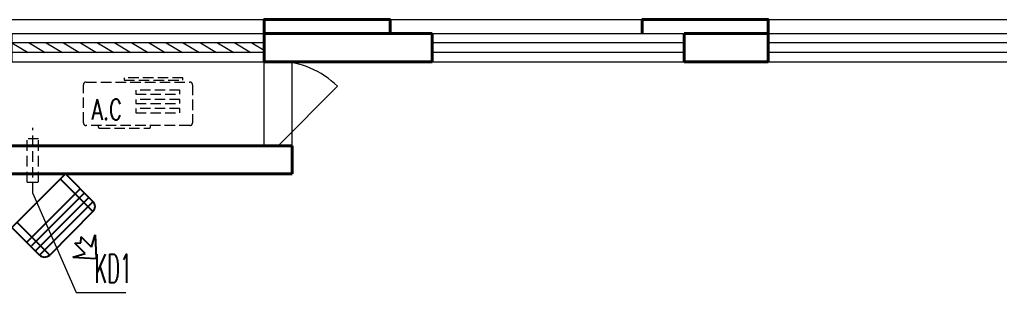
# Model space of a CAD drawing. Extents: x 491024 to 1725648, y 860327 to 1705161.
# Drawn here: x 694136 to 701131, y 1028611 to 1030556 of the extents above; entities that cross this region are included whole.
import ezdxf

# ---------------------------------------------------------------- set-up
doc = ezdxf.new("R2010")
doc.units = 0
doc.header["$LTSCALE"] = 1000
doc.header["$MEASUREMENT"] = 0
doc.linetypes.add('DASH', pattern=[0.35, 0.25, -0.1])
doc.linetypes.add('HIDDEN', pattern=[0.375, 0.25, -0.125])
doc.layers.add('A-AC', color=8, linetype='Continuous')
doc.layers.add('PUB_TEXT', color=8, linetype='Continuous')
for name, color, linetype, lineweight in [('WALL', 8, 'Continuous', 40), ('WINDOW', 8, 'Continuous', 15), ('平面-看线', 8, 'Continuous', 15), ('平面-空调室内机', 8, 'Continuous', 9), ('平面-空调预留孔', 8, 'Continuous', 15)]:
    doc.layers.add(name, color=color, linetype=linetype, lineweight=lineweight)
doc.styles.add('_TCH_DIM', font='SIMPLEX.shx', dxfattribs={"width": 0.7, "bigfont": 'GBCBIG.shx'})

# ---------------------------------------------------------------- blocks, each defined once
blk = doc.blocks.new('gsergvr')
at = {"layer": '平面-空调预留孔', "linetype": 'DASH', "ltscale": 0.3}
for p, q in [((34075.4, 17176.2), (34075.4, 17166.2)), ((34085.4, 17156.2), (34438.2, 17156.2)), ((34448.2, 17166.2), (34448.2, 17176.2))]:
    blk.add_line(p, q, dxfattribs=at)
for points in [[(34679.3, 17515.3), (34259.5, 17515.3), (34259.5, 17500.2), (34679.3, 17500.2)], [(34658.2, 17427.7), (34342.6, 17427.7), (34342.6, 17398.8), (34658.2, 17398.8)], [(34658.2, 17361.9), (34342.6, 17361.9), (34342.6, 17333), (34658.2, 17333)], [(34658.2, 17296.1), (34342.6, 17296.1), (34342.6, 17267.2), (34658.2, 17267.2)]]:
    blk.add_lwpolyline(points, close=True, dxfattribs=at)
blk.add_lwpolyline([(34728.6, 17176.2), (33988.6, 17176.2, -0.414214), (33968.6, 17196.2), (33968.6, 17466.2, -0.414214), (33988.6, 17486.2), (34728.6, 17486.2, -0.414214), (34748.6, 17466.2), (34748.6, 17196.2, -0.414214)], format="xyb", close=True, dxfattribs=at)
for centre, start, end in [((34085.4, 17166.2), 180, 270), ((34438.2, 17166.2), 270, 0)]:
    blk.add_arc(centre, 10, start, end, dxfattribs=at)
at = {"layer": '平面-空调预留孔', "linetype": 'DASH', "ltscale": 0.3, "style": '_TCH_DIM', "width": 0.705882}
blk.add_text('A.C', height=146.88, dxfattribs=at).set_placement((34027.9, 17215.8))
blk = doc.blocks.new('dongkong')
at = {"layer": '平面-空调预留孔', "linetype": 'HIDDEN', "ltscale": 0.3}
for p, q in [((-603796, 210899.9), (-603796, 210431.5)), ((-603836, 210821), (-603836, 210510.8)), ((-603836, 210821), (-603756, 210821)), ((-603756, 210821), (-603756, 210510.8))]:
    blk.add_line(p, q, dxfattribs=at)
blk.add_lwpolyline([(-603756, 210510.8), (-603836, 210510.8)], dxfattribs=at)
blk = doc.blocks.new('QER5Y5WE3')
for p, q in [((-194.3, 187.5), (-0.7, 388)), ((71.8, 389.3), (-156.2, 153.1)), ((359.7, -16.6), (-29.1, 358.7)), ((388.7, 13.9), (0.2, 388.9)), ((71.8, 389.3), (386.5, 85.6)), ((236.3, 408), (404.5, 419)), ((326.2, 383.4), (236.3, 408)), ((326.2, 383.4), (253.2, 307.7)), ((399.4, 250.6), (404.5, 419)), ((292.4, -73.2), (-89.8, 295.7)), ((321.4, -42.6), (-60.6, 326)), ((296.7, 307.4), (253.2, 307.7)), ((298.5, 263.9), (296.7, 307.4)), ((371.5, 339.5), (298.5, 263.9)), ((399.4, 250.6), (371.5, 339.5)), ((194.3, -187.5), (-194.3, 187.5)), ((386.5, 85.6), (158.6, -150.6)), ((387.8, 13), (194.3, -187.5))]:
    blk.add_line(p, q)
for centre, start, end in [((36.2, 352.4), 46.01539, 136.01539), ((350.9, 48.7), 316.01539, 46.01539)]:
    blk.add_arc(centre, 51.3, start, end)
blk = doc.blocks.new('$DorLib2D$00000114')
at = {"color": 0}
blk.add_line((0.5, 0), (-0.207, 0.707), dxfattribs=at)
blk.add_arc((0.5, 0), 1, 135, 180, dxfattribs=at)
blk = doc.blocks.new('$WINLIB2D$00000039')
at = {"color": 0}
for points in [[(-0.5, 0.5), (-0.5, -0.5)], [(0.5, 0.5), (-0.5, 0.5)], [(0.5, -0.5), (0.5, 0.5)], [(-0.5, 0.1667), (0.5, 0.1667)], [(-0.3839, -0.1667), (-0.448, 0.1667)], [(-0.3159, -0.1667), (-0.38, 0.1667)], [(-0.2479, -0.1667), (-0.312, 0.1667)], [(-0.1799, -0.1667), (-0.244, 0.1667)], [(-0.1119, -0.1667), (-0.176, 0.1667)], [(-0.0439, -0.1667), (-0.108, 0.1667)], [(0.0241, -0.1667), (-0.04, 0.1667)], [(0.0921, -0.1667), (0.028, 0.1667)], [(0.16, -0.1667), (0.0959, 0.1667)], [(0.228, -0.1667), (0.1639, 0.1667)], [(0.296, -0.1667), (0.2319, 0.1667)], [(0.364, -0.1667), (0.2999, 0.1667)], [(0.432, -0.1667), (0.3679, 0.1667)], [(0.5, -0.1667), (0.4359, 0.1667)], [(-0.4519, -0.1667), (-0.5, 0.0836)], [(-0.5, -0.1667), (0.5, -0.1667)], [(0.5, -0.5), (-0.5, -0.5)]]:
    blk.add_lwpolyline(points, dxfattribs=at)
blk = doc.blocks.new('$WINLIB2D$00000001')
at = {"color": 0}
for points in [[(-0.5, 0.5), (-0.5, -0.5)], [(-0.5, 0.5), (0.5, 0.5)], [(0.5, -0.5), (0.5, 0.5)], [(0.5, 0.1667), (-0.5, 0.1667)], [(0.5, -0.1667), (-0.5, -0.1667)], [(-0.5, -0.5), (0.5, -0.5)]]:
    blk.add_lwpolyline(points, dxfattribs=at)
blk = doc.blocks.new('ASDFASDFAHHH')
at = {"layer": 'WALL', "color": 8}
for p, q in [((1334737.7, 994839.4), (1334637.7, 994839.4)), ((1334637.7, 994839.4), (1334637.7, 994639.4)), ((1335837.8, 994839.4), (1334737.7, 994839.4)), ((1335837.8, 994639.4), (1335837.8, 994839.4)), ((1338237.7, 994839.4), (1337637.8, 994839.4)), ((1337637.8, 994839.4), (1337637.8, 994639.4)), ((1338237.7, 994639.4), (1338237.7, 994839.4)), ((1334837.7, 994639.4), (1334637.7, 994639.4)), ((1334837.7, 994639.4), (1335837.8, 994639.4)), ((1337637.8, 994639.4), (1338237.7, 994639.4)), ((1332837.7, 994039.4), (1334637.7, 994039.4)), ((1334837.7, 994039.4), (1334637.7, 994039.4)), ((1334837.7, 993839.4), (1334837.7, 994039.4)), ((1332837.7, 993839.4), (1334837.7, 993839.4))]:
    blk.add_line(p, q, dxfattribs=at)
for points in [[(1335537.7, 994839.4), (1335537.7, 994939.4), (1334637.7, 994939.4), (1334637.7, 994839.4)], [(1338237.7, 994839.4), (1338237.7, 994939.4), (1337337.7, 994939.4), (1337337.7, 994839.4)]]:
    blk.add_lwpolyline(points, dxfattribs=at)
at = {"layer": 'WINDOW', "color": 8}
for p, q in [((1334637.7, 994039.4), (1334637.7, 994639.4)), ((1334837.7, 994039.4), (1334837.7, 994639.4))]:
    blk.add_line(p, q, dxfattribs=at)
at = {"layer": '平面-看线', "color": 8}
for points in [[(1332837.7, 994939.4), (1334637.7, 994939.4)], [(1335537.7, 994939.4), (1337337.7, 994939.4)], [(1338237.7, 994939.4), (1340037.7, 994939.4)]]:
    blk.add_lwpolyline(points, dxfattribs=at)
at = {"layer": '平面-空调预留孔', "color": 8}
for p, q in [((1332987.7, 993700.3), (1333297.3, 992993.9)), ((1332987.7, 993700.3), (1333297.3, 992993.9)), ((1332987.7, 993700.3), (1333297.3, 992993.9)), ((1332987.7, 993700.3), (1333297.3, 992993.9)), ((1333297.3, 992993.9), (1333652, 992993.9))]:
    blk.add_line(p, q, dxfattribs=at)
at = {"layer": 'A-AC', "color": 8, "linetype": 'ByBlock', "rotation": 268.9846063388433}
blk.add_blockref('QER5Y5WE3', (1333028.6, 993648.5), dxfattribs=at)
at = {"layer": 'WINDOW', "color": 8}
for name, p, xscale, yscale, zscale, rotation in [('$WINLIB2D$00000039', (1333737.7, 994739.4), 1800, 200, 1800, 180.00000000002), ('$WINLIB2D$00000001', (1336737.8, 994739.4), 1800, -200, 1800, 1.87890327085041e-12), ('$WINLIB2D$00000001', (1339137.7, 994739.4), 1800, -200, 1800, 1.87890327085041e-12), ('$DorLib2D$00000114', (1334737.7, 994339.4), -600, -600, -600, 90.00000000030016)]:
    blk.add_blockref(name, p, dxfattribs=dict(at, xscale=xscale, yscale=yscale, zscale=zscale, rotation=rotation))
at = {"layer": '平面-空调室内机', "color": 8, "ltscale": 0.3, "xscale": -1, "rotation": 180}
blk.add_blockref('dongkong', (1936783.7, 1204600.2), dxfattribs=at)
at = {"layer": '平面-空调预留孔', "color": 8}
blk.add_blockref('gsergvr', (1299379.1, 977008.2), dxfattribs=at)
at = {"layer": 'PUB_TEXT', "color": 8, "style": '_TCH_DIM', "width": 0.494118}
blk.add_text('KD1', height=204, dxfattribs=at).set_placement((1333426.4, 993062.5))

msp = doc.modelspace()

# ---------------------------------------------------------------- block references
at = {"layer": 'WALL'}
msp.add_blockref('ASDFASDFAHHH', (-638756.7, 35616.7), dxfattribs=at)

doc.saveas('drawing.dxf')
